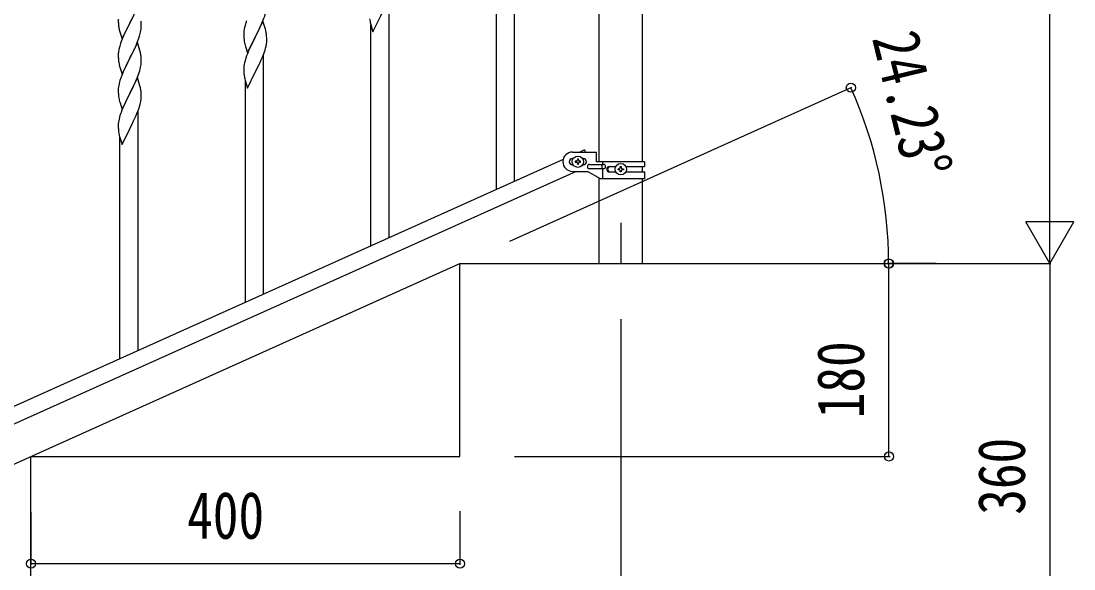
# Model space of a CAD drawing. Units: millimetres, scale not verified. Extents: x -4143 to 4140, y -2900 to 2898.
# Drawn here: x 946 to 1927, y -1877 to -1366 of the extents above; entities that cross this region are included whole.
import ezdxf
from ezdxf.enums import TextEntityAlignment as Align

# ---------------------------------------------------------------- set-up
doc = ezdxf.new("R2010")
doc.units = ezdxf.units.MM
doc.header["$LTSCALE"] = 10
for name, color, linetype in [('0-2_YKK_12', 2, 'Continuous'), ('0-3_YKK_A1', 4, 'Continuous'), ('0-4_YKK_D', 6, 'Continuous')]:
    doc.layers.add(name, color=color, linetype=linetype)
doc.styles.add('ＭＳ ゴシック', font='')
doc.styles.get('ＭＳ ゴシック').set_extended_font_data('MS Gothic')

msp = doc.modelspace()

# ---------------------------------------------------------------- linework, layer by layer
at = {"layer": '0-2_YKK_12'}
msp.add_line((1504.89, -1554.38), (1504.89, -1592.5), dxfattribs=at)
at = {"layer": '0-3_YKK_A1'}
for p, q in [((1484.64, -1497.48), (1484.64, -662.5)), ((1525.14, -1497.48), (1525.14, -662.5)), ((1405.89, -1515.43), (1405.89, -1291.81)), ((1388.89, -1523.09), (1388.89, -1317.02)), ((1288.89, -1568.09), (1288.89, -1344.47)), ((1271.89, -1575.74), (1271.89, -1369.67)), ((1171.89, -1620.75), (1171.89, -1397.12)), ((1154.89, -1628.4), (1154.89, -1422.33)), ((1054.89, -1673.4), (1054.89, -1449.78)), ((1037.89, -1681.05), (1037.89, -1474.98)), ((1459.89, -1488.48), (1482.39, -1488.48)), ((1470.93, -1486.54), (1466.61, -1488.48)), ((1470.93, -1486.54), (1471.8, -1488.48)), ((1482.39, -1497.48), (1482.39, -1488.48)), ((1451.12, -1495.46), (746.61, -1812.52)), ((1460.52, -1494.48), (1459.89, -1494.48)), ((1460.52, -1500.48), (1459.89, -1500.48)), ((1463.45, -1497), (1462.49, -1497)), ((1466.33, -1497.96), (1467.29, -1497.96)), ((1469.89, -1494.48), (1469.26, -1494.48)), ((1469.89, -1500.48), (1469.26, -1500.48)), ((1475.69, -1499.98), (1488.77, -1499.98)), ((1526.89, -1497.48), (1482.39, -1497.48)), ((1487.36, -1499.98), (1487.36, -1503.98)), ((1487.92, -1497.48), (1487.92, -1499.98)), ((1526.89, -1497.48), (1526.89, -1501.98)), ((1463.16, -1506.48), (758.66, -1823.55)), ((1459.89, -1506.48), (1473.89, -1506.48)), ((1486.01, -1513.48), (1473.89, -1506.48)), ((1475.69, -1503.98), (1488.77, -1503.98)), ((1487.92, -1503.98), (1487.92, -1513.48)), ((1494.29, -1501.98), (1500.21, -1501.98)), ((1494.29, -1506.98), (1500.22, -1506.98)), ((1503.45, -1504.97), (1502.49, -1504.97)), ((1506.33, -1504.01), (1507.29, -1504.01)), ((1509.56, -1501.98), (1526.89, -1501.98)), ((1509.56, -1506.98), (1526.89, -1506.98)), ((1525.14, -1506.98), (1525.14, -1501.98)), ((1526.89, -1506.98), (1526.89, -1513.48)), ((1484.64, -1592.5), (1484.64, -1512.69)), ((1526.89, -1513.48), (1486.01, -1513.48)), ((1525.14, -1592.5), (1525.14, -1513.48)), ((1484.64, -1592.5), (1525.14, -1592.5))]:
    msp.add_line(p, q, dxfattribs=at)
for points in [[(1271.11, -1366.71), (1271.32, -1367.65), (1271.57, -1368.61), (1273.84, -1376.26), (1281.06, -1361.4), (1281.23, -1361.07), (1282.95, -1357.68), (1284.67, -1354.17), (1285.57, -1352.28), (1286.68, -1349.83), (1287.75, -1347.33), (1288.95, -1344.29), (1289.68, -1342.27), (1290.17, -1340.78), (1290.74, -1338.82), (1291.2, -1336.93), (1291.47, -1335.56), (1291.66, -1334.25)], [(1054.29, -1353.24), (1047.06, -1368.1), (1046.9, -1368.43), (1044.55, -1373.09), (1042.79, -1376.74), (1042.34, -1377.7), (1041.23, -1380.16), (1039.96, -1383.18), (1039.17, -1385.21), (1038.45, -1387.23), (1037.66, -1389.71), (1037.14, -1391.63), (1036.83, -1393.03), (1036.59, -1394.38), (1036.43, -1395.68), (1036.37, -1396.51), (1036.34, -1397.31), (1036.36, -1399.17), (1036.39, -1400.18), (1036.44, -1401.12), (1036.54, -1402.56), (1036.69, -1403.88)], [(1154.11, -1386.5), (1154.32, -1387.44), (1154.64, -1388.64), (1155, -1389.91), (1156.84, -1396.04), (1164.06, -1381.19), (1164.23, -1380.86), (1165.95, -1377.47), (1167.9, -1373.49), (1168.57, -1372.07), (1169.68, -1369.62), (1170.96, -1366.61), (1172.14, -1363.57), (1172.85, -1361.56), (1173.32, -1360.07), (1173.87, -1358.13), (1174.2, -1356.72), (1174.47, -1355.35), (1174.66, -1354.03)], [(1036.34, -1364.44), (1036.36, -1366.3), (1036.39, -1367.31), (1036.44, -1368.25), (1036.54, -1369.69), (1036.69, -1371), (1036.83, -1371.99), (1037.01, -1372.95), (1037.11, -1373.42), (1037.32, -1374.36), (1037.57, -1375.31), (1039.84, -1382.96), (1047.06, -1368.1), (1047.23, -1367.77), (1049.16, -1363.97)], [(1056.87, -1377.92), (1057.2, -1376.5), (1057.47, -1375.14), (1057.66, -1373.82)], [(1057.76, -1372.57), (1057.78, -1371.77), (1057.78, -1370.62), (1057.73, -1368.89), (1057.67, -1367.65), (1057.56, -1366.24)], [(1154.96, -1368.94), (1154.52, -1370.41), (1154.03, -1372.32), (1153.74, -1373.7), (1153.52, -1375.04)], [(1171.29, -1366.33), (1164.06, -1381.19), (1163.72, -1381.86), (1160.45, -1388.41), (1159.34, -1390.78), (1158.23, -1393.25), (1156.76, -1396.77), (1155.99, -1398.8)], [(1174.02, -1375.87), (1173.8, -1374.93), (1173.55, -1373.97), (1171.29, -1366.33)], [(1037.06, -1406.05), (1037.32, -1407.23), (1037.57, -1408.19), (1039.84, -1415.83), (1047.06, -1400.97), (1047.23, -1400.64), (1048.95, -1397.25), (1050.45, -1394.2), (1051.34, -1392.33), (1052.89, -1388.91), (1053.33, -1387.91), (1054.37, -1385.38), (1055.5, -1382.35), (1056.17, -1380.35)], [(1153.39, -1376.31), (1153.35, -1377.13), (1153.34, -1377.52), (1153.36, -1379.38), (1153.39, -1380.39), (1153.44, -1381.33), (1153.52, -1382.5)], [(1174.76, -1385.65), (1174.78, -1384.85), (1174.78, -1383.7), (1174.73, -1381.98), (1174.67, -1380.73), (1174.56, -1379.32)], [(1054.29, -1386.11), (1047.06, -1400.97), (1046.9, -1401.3), (1043.9, -1407.28), (1042.79, -1409.61), (1041.67, -1412.04), (1040.59, -1414.53), (1039.56, -1417.07), (1038.99, -1418.59)], [(1057.02, -1395.65), (1056.8, -1394.71), (1056.55, -1393.76), (1054.29, -1386.11)], [(1154.11, -1419.37), (1154.32, -1420.31), (1154.57, -1421.27), (1156.84, -1428.91), (1164.06, -1414.06), (1164.23, -1413.73), (1165.95, -1410.34), (1167.67, -1406.82), (1168.57, -1404.93), (1169.68, -1402.49), (1170.75, -1399.98), (1171.95, -1396.94), (1172.68, -1394.93), (1173.17, -1393.43), (1173.74, -1391.48), (1174.2, -1389.59), (1174.47, -1388.22), (1174.66, -1386.9)], [(1057.76, -1405.43), (1057.78, -1404.63), (1057.78, -1403.49), (1057.73, -1401.76), (1057.67, -1400.52), (1057.56, -1399.11)], [(1154.96, -1401.81), (1154.52, -1403.28), (1154.03, -1405.19), (1153.74, -1406.57), (1153.52, -1407.9)], [(1037.11, -1439.15), (1037.32, -1440.09), (1037.64, -1441.3), (1038, -1442.56), (1039.84, -1448.7), (1047.06, -1433.84), (1047.23, -1433.51), (1048.95, -1430.12), (1050.9, -1426.14), (1051.57, -1424.72), (1052.68, -1422.28), (1053.96, -1419.26), (1055.14, -1416.22), (1055.85, -1414.21), (1056.32, -1412.73), (1056.87, -1410.79), (1057.2, -1409.37), (1057.47, -1408.01), (1057.66, -1406.69)], [(1153.39, -1409.18), (1153.35, -1409.99), (1153.34, -1410.39), (1153.36, -1412.25), (1153.39, -1413.26), (1153.44, -1414.2), (1153.52, -1415.37)], [(1037.96, -1421.59), (1037.52, -1423.06), (1037.03, -1424.97), (1036.74, -1426.36), (1036.52, -1427.69)], [(1054.29, -1418.98), (1047.06, -1433.84), (1046.72, -1434.51), (1043.45, -1441.07), (1042.34, -1443.44), (1041.23, -1445.9), (1039.76, -1449.43), (1038.99, -1451.46)], [(1057.02, -1428.52), (1056.8, -1427.58), (1056.55, -1426.63), (1054.29, -1418.98)], [(1036.39, -1428.97), (1036.35, -1429.78), (1036.34, -1430.18), (1036.36, -1432.04), (1036.39, -1433.05), (1036.44, -1433.99), (1036.52, -1435.15)], [(1057.76, -1438.3), (1057.78, -1437.5), (1057.78, -1436.36), (1057.73, -1434.63), (1057.67, -1433.39), (1057.56, -1431.98)], [(1037.11, -1472.02), (1037.32, -1472.96), (1037.57, -1473.92), (1039.84, -1481.57), (1047.06, -1466.71), (1047.23, -1466.38), (1048.95, -1462.99), (1050.67, -1459.48), (1051.57, -1457.59), (1052.68, -1455.14), (1053.75, -1452.64), (1054.95, -1449.6), (1055.68, -1447.58), (1056.17, -1446.09), (1056.74, -1444.13), (1057.2, -1442.24), (1057.47, -1440.87), (1057.66, -1439.56)], [(1036.39, -1461.83), (1036.35, -1462.65), (1036.34, -1463.04), (1036.36, -1464.9), (1036.39, -1465.91), (1036.44, -1466.86), (1036.52, -1468.02)], [(1037.96, -1454.46), (1037.52, -1455.93), (1037.03, -1457.84), (1036.74, -1459.22), (1036.52, -1460.56)], [(1462.49, -1497), (1462.49, -1497.96), (1463.45, -1497.96)], [(1465.37, -1496.04), (1465.37, -1495.08), (1464.41, -1495.08), (1464.41, -1496.04)], [(1464.41, -1498.92), (1464.41, -1499.88), (1465.37, -1499.88), (1465.37, -1498.92)], [(1467.29, -1497.96), (1467.29, -1497), (1466.33, -1497)], [(1502.49, -1504.97), (1502.49, -1504.01), (1503.45, -1504.01)], [(1504.41, -1503.05), (1504.41, -1502.09), (1505.37, -1502.09), (1505.37, -1503.05)], [(1505.37, -1505.93), (1505.37, -1506.89), (1504.41, -1506.89), (1504.41, -1505.93)], [(1507.29, -1504.01), (1507.29, -1504.97), (1506.33, -1504.97)], [(554.89, -1952.5), (1354.89, -1592.5), (1754.89, -1592.5)], [(954.89, -1772.5), (1354.89, -1772.5), (1354.89, -1592.5)], [(554.89, -1952.5), (954.89, -1952.5), (954.89, -1772.5)]]:
    msp.add_lwpolyline(points, dxfattribs=at)
for centre in [(1464.89, -1497.48), (1504.89, -1504.49)]:
    msp.add_circle(centre, 5.3, dxfattribs=at)
for centre, radius, start, end in [((1331.18, -1355.01), 61.2, 188.73397, 191.02572), ((1026.34, -1370.57), 31.49, 354.07159, 356.36334), ((1230.63, -1393.18), 79.46, 159.94312, 162.23488), ((995.77, -1361.63), 63.23, 342.78424, 345.07599), ((1185.38, -1378.92), 32.09, 173.04137, 175.33313), ((1193.36, -1379.04), 39.99, 184.955, 187.24675), ((1214.15, -1374.79), 61.18, 188.73798, 191.02974), ((1132.53, -1384.58), 42.39, 9.56096, 11.85272), ((1129.76, -1384.18), 45.06, 6.18616, 8.47791), ((1143.35, -1383.65), 31.48, 354.06969, 356.36145), ((1015.54, -1404.36), 42.38, 9.5641, 11.85586), ((1012.75, -1403.96), 45.07, 6.18413, 8.47589), ((1230.6, -1426.05), 79.44, 159.93728, 162.22903), ((1091.29, -1395.72), 55.21, 188.49987, 190.79162), ((1026.33, -1403.44), 31.5, 354.07349, 356.36524), ((1185.34, -1411.79), 32.06, 173.03459, 175.32634), ((1113.63, -1445.84), 79.46, 159.94312, 162.23488), ((1193.4, -1411.91), 40.03, 184.94929, 187.24105), ((1214.18, -1407.66), 61.2, 188.73397, 191.02572), ((1068.38, -1431.58), 32.09, 173.04137, 175.33313), ((1015.53, -1437.23), 42.39, 9.56096, 11.85272), ((1012.76, -1436.83), 45.06, 6.18616, 8.47791), ((1076.36, -1431.7), 39.99, 184.955, 187.24675), ((1097.15, -1427.45), 61.18, 188.73798, 191.02974), ((1026.35, -1436.31), 31.48, 354.06969, 356.36145), ((1113.6, -1478.71), 79.44, 159.93728, 162.22903), ((1068.34, -1464.45), 32.06, 173.03459, 175.32634), ((1076.4, -1464.57), 40.03, 184.94929, 187.24105), ((1097.18, -1460.32), 61.2, 188.73397, 191.02572), ((1459.89, -1497.48), 9, 90, 270), ((1459.89, -1497.48), 3, 90, 270), ((1463.45, -1496.04), 0.96, 270, 0), ((1463.45, -1498.92), 0.96, 0, 90), ((1466.33, -1496.04), 0.96, 180, 270), ((1466.33, -1498.92), 0.96, 90, 180), ((1469.89, -1497.48), 3, 270, 90), ((1475.69, -1501.98), 2, 90, 270), ((1488.77, -1501.98), 2, 270, 90), ((1494.29, -1504.48), 2.5, 90, 270), ((1495.04, -1504.48), 2.5, 90, 270), ((1503.45, -1503.05), 0.96, 270, 0), ((1503.45, -1505.93), 0.96, 0, 90), ((1506.33, -1503.05), 0.96, 180, 270), ((1506.33, -1505.93), 0.96, 90, 180)]:
    msp.add_arc(centre, radius, start, end, dxfattribs=at)
at = {"layer": '0-4_YKK_D'}
for p, q in [((1904.89, -1547.5), (1904.89, -637.5)), ((1401.4, -1571.57), (1720.33, -1428.05)), ((1904.89, -1592.5), (1904.89, -1514.56)), ((1904.89, -1592.5), (1882.39, -1553.53)), ((1927.39, -1553.53), (1882.39, -1553.53)), ((1904.89, -1592.5), (1927.39, -1553.53)), ((1625.93, -1592.5), (1905.89, -1592.5)), ((1655.89, -1592.5), (1755.89, -1592.5)), ((1798.89, -1592.5), (1753.63, -1592.5)), ((1754.89, -1772.5), (1754.89, -1592.5)), ((1800.89, -1592.5), (1905.89, -1592.5)), ((1904.89, -1592.5), (1904.89, -1952.5)), ((1504.89, -1644.5), (1504.89, -2103.5)), ((1405.89, -1772.5), (1755.89, -1772.5)), ((954.89, -1824.5), (954.89, -1873.5)), ((1354.89, -1823.5), (1354.89, -1873.5)), ((954.89, -1872.5), (1354.89, -1872.5))]:
    msp.add_line(p, q, dxfattribs=at)
for centre in [(1719.42, -1428.46), (1754.63, -1592.5), (1754.89, -1592.5), (1754.89, -1772.5), (954.89, -1872.5), (1354.89, -1872.5)]:
    msp.add_circle(centre, 4.25, dxfattribs=at)
msp.add_arc((1354.89, -1592.5), 399.74, 0, 24.22803, dxfattribs=at)

# ---------------------------------------------------------------- texts
at = {"layer": '0-4_YKK_D', "style": 'ＭＳ ゴシック', "width": 0.8}
for s, rotation, p in [('24.23°', 283.665, (1726.2, -1385.32)), ('180', 90, (1744.89, -1736.9)), ('360', 90, (1894.89, -1826.9))]:
    msp.add_text(s, height=43.99, rotation=rotation, dxfattribs=at).set_placement(p, align=Align.BOTTOM_LEFT)
msp.add_text('400', height=43.99, dxfattribs=at).set_placement((1100.49, -1862.5), align=Align.BOTTOM_LEFT)

doc.saveas('drawing.dxf')
